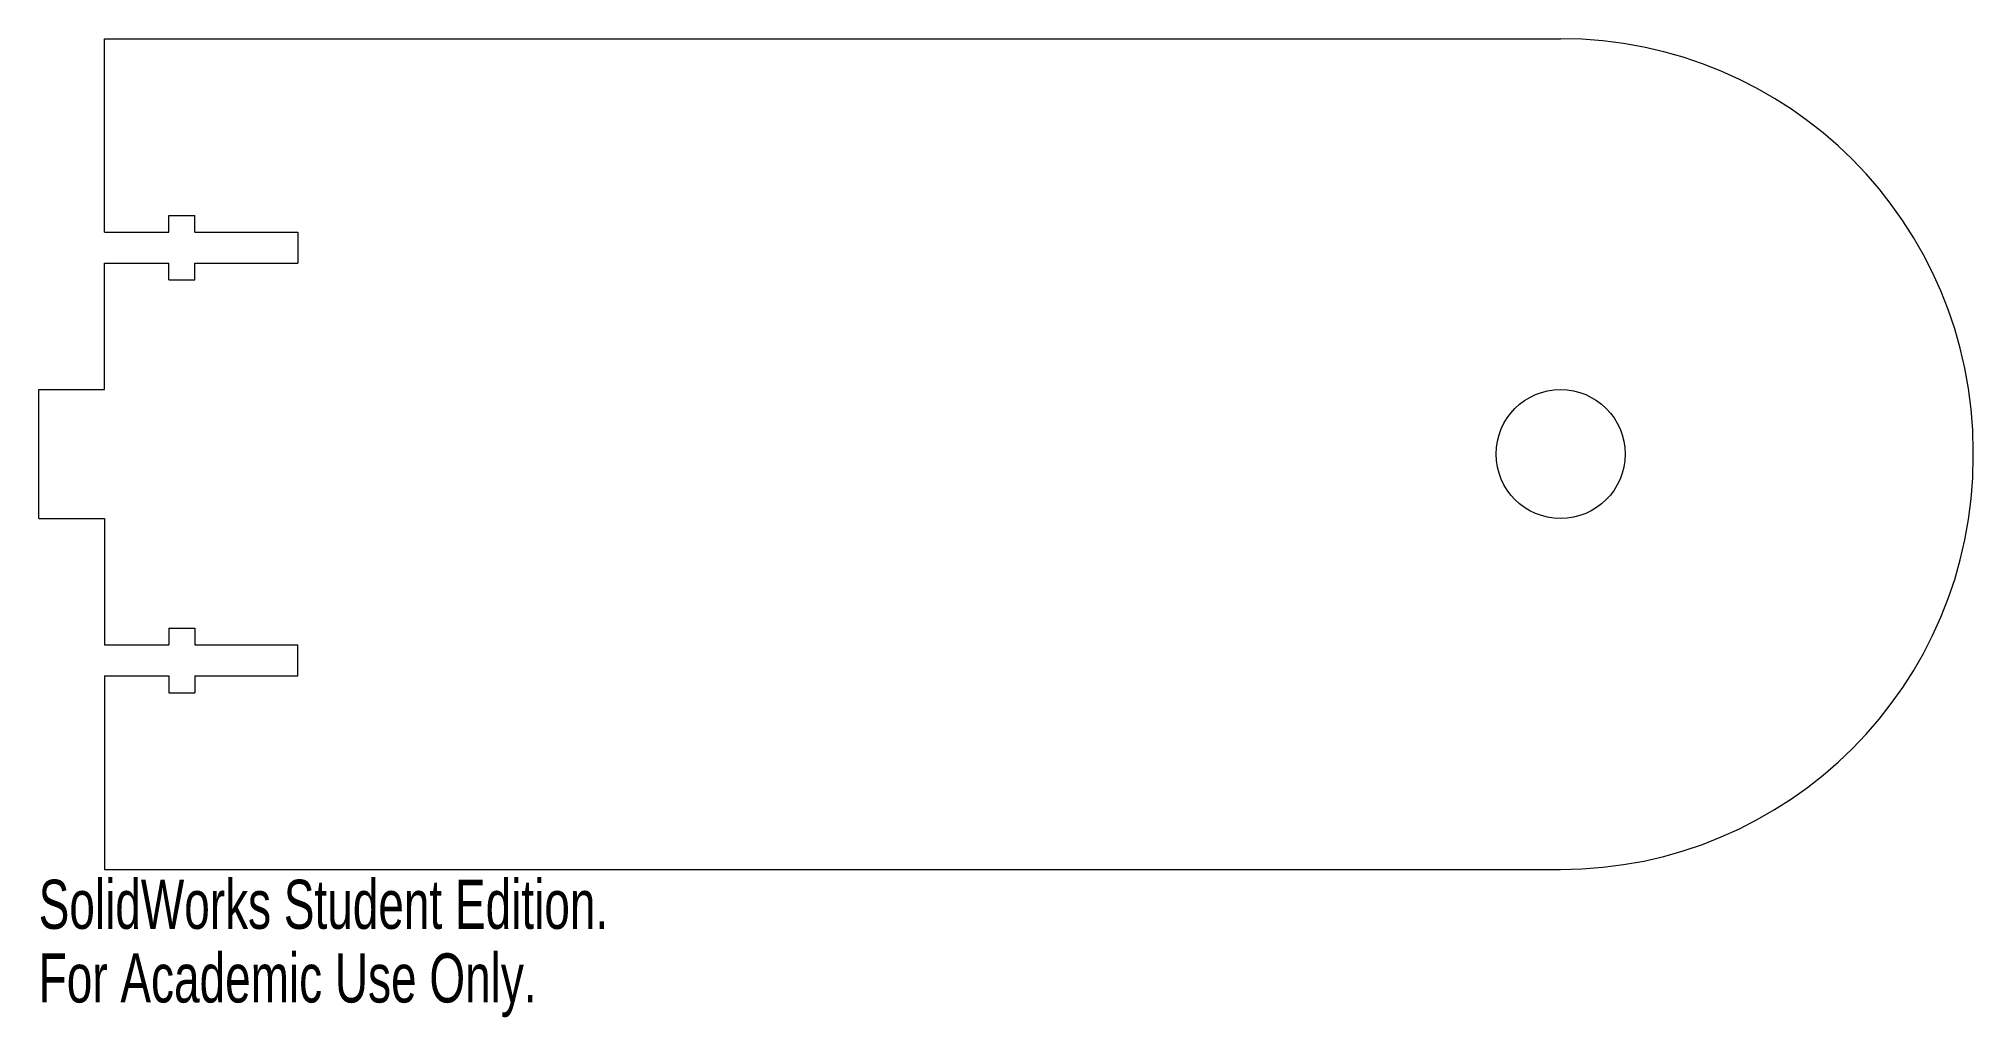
# Model space of a CAD drawing. Header units: inches. Extents: x -3.75 to 3.75, y -2.18 to 1.61.
import ezdxf

# ---------------------------------------------------------------- set-up
doc = ezdxf.new("R2010")
doc.units = ezdxf.units.IN
doc.header["$MEASUREMENT"] = 0
doc.styles.add('SLDTEXTSTYLE0', font='TXT', dxfattribs={"width": 0.7})

msp = doc.modelspace()

# ---------------------------------------------------------------- linework, layer by layer
at = {"color": 7, "linetype": 'Continuous', "lineweight": 15}
for p, q in [((-3.495, 1.61), (2.15, 1.61)), ((-3.495, 0.86), (-3.495, 1.61)), ((-3.245, 0.86), (-3.245, 0.925)), ((-3.245, 0.925), (-3.145, 0.925)), ((-3.145, 0.86), (-3.145, 0.925)), ((-3.495, 0.86), (-3.245, 0.86)), ((-3.145, 0.86), (-2.745, 0.86)), ((-2.745, 0.86), (-2.745, 0.74)), ((-3.495, 0.74), (-3.245, 0.74)), ((-3.495, 0.25), (-3.495, 0.74)), ((-3.245, 0.675), (-3.245, 0.74)), ((-3.245, 0.675), (-3.145, 0.675)), ((-3.145, 0.74), (-2.745, 0.74)), ((-3.145, 0.675), (-3.145, 0.74)), ((-3.75, 0.25), (-3.495, 0.25)), ((-3.75, -0.25), (-3.75, 0.25)), ((3.75, -0.01), (3.75, 0.01)), ((-3.75, -0.25), (-3.495, -0.25)), ((-3.495, -0.25), (-3.495, -0.74)), ((-3.245, -0.675), (-3.245, -0.74)), ((-3.245, -0.675), (-3.145, -0.675)), ((-3.145, -0.675), (-3.145, -0.74)), ((-3.495, -0.74), (-3.245, -0.74)), ((-3.145, -0.74), (-2.745, -0.74)), ((-2.745, -0.86), (-2.745, -0.74)), ((-3.495, -0.86), (-3.245, -0.86)), ((-3.495, -0.86), (-3.495, -1.61)), ((-3.245, -0.86), (-3.245, -0.925)), ((-3.145, -0.86), (-2.745, -0.86)), ((-3.145, -0.86), (-3.145, -0.925)), ((-3.245, -0.925), (-3.145, -0.925)), ((-3.495, -1.61), (2.15, -1.61))]:
    msp.add_line(p, q, dxfattribs=at)
msp.add_circle((2.15, 0), 0.25, dxfattribs=at)
for centre, start, end in [((2.15, 0.01), 0, 90), ((2.15, -0.01), 270, 0)]:
    msp.add_arc(centre, 1.6, start, end, dxfattribs=at)

# ---------------------------------------------------------------- texts
at = {"color": 7, "linetype": 'Continuous', "char_height": 0.1903, "attachment_point": 1, "style": 'SLDTEXTSTYLE0'}
for s, insert in [('SolidWorks Student Edition.', (-3.75, -1.6501)), ('For Academic Use Only.', (-3.75, -1.9356))]:
    msp.add_mtext(s, dxfattribs=dict(at, insert=insert))

doc.saveas('drawing.dxf')
